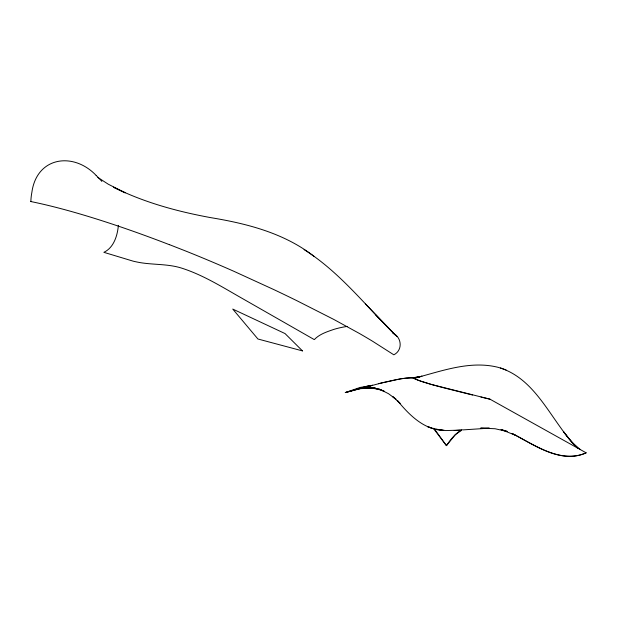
<?xml version="1.0" encoding="UTF-8"?>
<svg xmlns="http://www.w3.org/2000/svg" width="617" height="617" viewBox="0 0 617 617"><rect width="100%" height="100%" fill="white"/><g stroke="black" fill="none" stroke-linecap="round" stroke-linejoin="round"><path stroke-width="0.93" d="M462.071 429.972L455.354 434.63L446.453 445.651L433.319 428.26M461.979 429.509C455.547 433.489 450.533 439.358 446.453 445.651L434.322 428.838M372.537 385.448L360.043 387.453L345.296 392.574L382.879 382.609L396.438 379.594L406.348 377.966L412.411 377.82L421.264 381.383L431.383 384.453L489.967 399.176L586.15 452.832C561.015 464.269 534.723 445.196 513.066 433.928M586.15 452.832C560.537 464.138 534.114 444.579 511.963 433.458M372.614 385.17L345.296 392.574L368.187 385.856L370.023 385.949M378.429 383.697L401.235 378.699L419.707 377.026L411.578 377.727M347.317 326.424L345.69 326.663A42.596 20.369 -16.8 0 0 338.425 328.136A43.167 20.654 -16.8 0 0 333.743 329.432C326.879 331.807 319.382 334.152 314.315 339.628L242.504 298.582C222.938 287.476 203.664 275.244 182.123 268.272C168.626 263.852 154.265 264.917 140.406 262.657A99.869 21.132 26.9 0 1 133.203 261.176L103.864 252.33C113.42 247.88 117.107 236.62 118.233 226.863A41.324 33.642 -88.4 0 0 118.341 225.359M463.082 429.887L489.35 428.159L480.689 428.121L495.042 428.738L506.973 431.437M359.094 388.756L375.29 387.862L365.094 387.9L370.316 387.854L379.717 389.25L367.778 387.784M454.212 430.527L460.629 430.111L445.86 430.566L434.623 428.938M365.233 387.715L374.504 388.355M436.157 429.278L443.754 430.435C423.825 429.841 409.063 414.786 397.294 400.418L400.094 403.402L392.921 396.785L395.983 399.23L388.533 393.715L380.427 389.612L384.136 391.201L375.429 388.425M480.959 397.039L489.967 399.176M472.576 395.027L444.973 388.132A162.433 5.63 11.9 0 1 430.242 384.121L417.994 380.234L412.989 377.936L421.966 376.208L413.914 378.337C441.055 371.349 469.738 360.205 498.05 367.316C536.96 378.321 551.151 422.082 577.628 448.189L568.99 438.795L563.336 431.491L571.944 442.381L580.396 449.623M507.112 431.283L501.012 429.486L515.581 435.332M506.117 369.984L500.472 367.94M169.39 244.625L185.154 250.81A277.55 50.563 24.4 0 1 234.044 271.372L274.025 289.682A324.604 56.556 24.4 0 1 296.954 300.741L333.82 319.452L359.133 333.319A181.228 36.056 24.1 0 1 372.599 341.263L393.823 354.806C402.947 350.356 401.891 337.144 392.859 333.203M304.073 249.6C339.666 272.004 365.58 305.685 395.15 334.869L365.364 303.857M314.315 256.587C284.576 233.226 247.309 223.662 210.682 217.631C177.233 211.484 144.023 202.438 113.497 187.19L125.182 192.82L108.245 184.19L97.833 177.434M96.206 175.483C73.508 151.543 36.727 156.618 31.86 192.419A49.105 41.254 -85.4 0 0 30.85 201.589M397.055 336.635L375.46 314.639M30.781 201.535A297.787 53.239 24.4 0 1 169.428 244.694M96.183 175.513A86.287 73.508 -84.8 0 1 101.844 181.398M302.477 350.896L257.921 339.003L232.756 309.071L285.023 333.558L302.477 350.896M432.702 428.445L427.627 426.625L432.702 428.445"/></g></svg>
